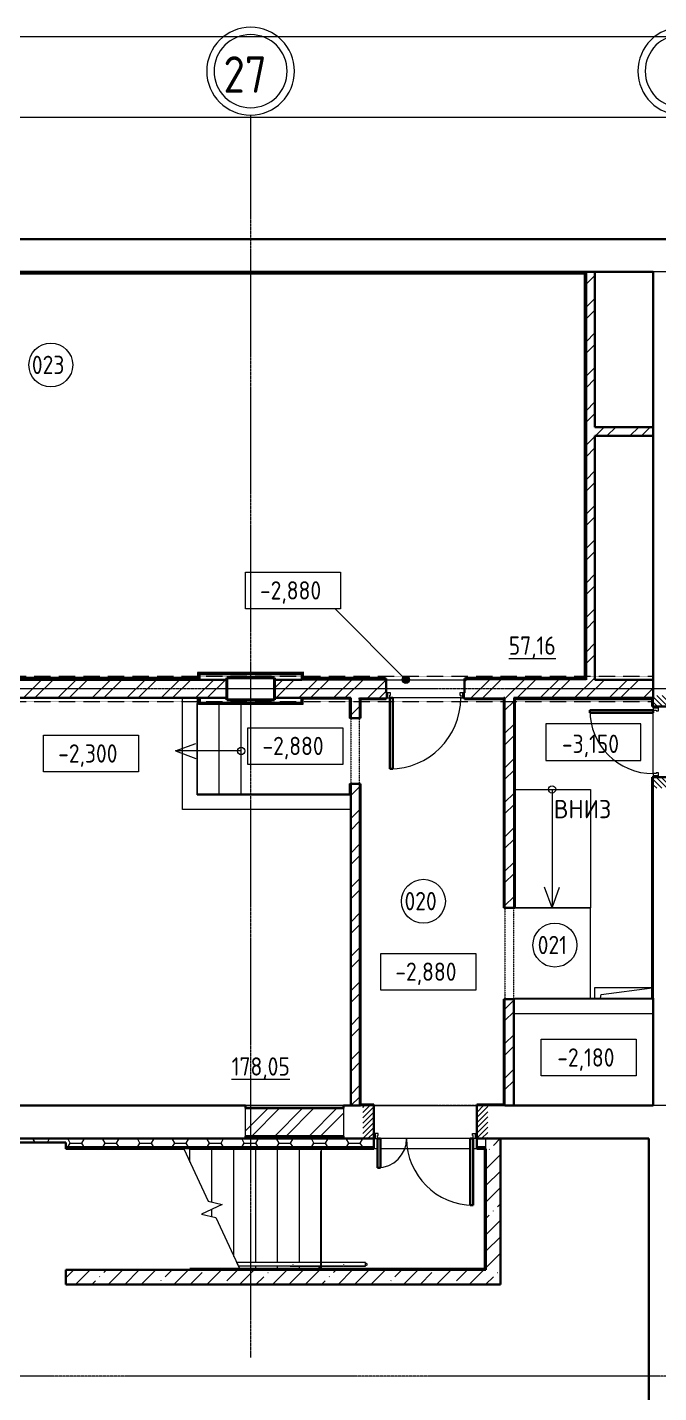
# Model space of a CAD drawing. Header units: millimetres. Extents: x -215207 to 92095, y -30385 to 123050.
# Drawn here: x -179661 to -171021, y 103050 to 121720 of the extents above; entities that cross this region are included whole.
import ezdxf

# ---------------------------------------------------------------- set-up
doc = ezdxf.new("R2010")
doc.units = ezdxf.units.MM
for name, pattern in [('ADSK_Линия сетки', [25, 20, -2.5, 0, -2.5]), ('ADSK_Сверху', [4.5, 3, -1.5]), ('ADSK_Штриховая_ш2 п1_5', [4.5, 3, -1.5]), ('Сверху', [3.96875, 2.38125, -1.5875])]:
    doc.linetypes.add(name, pattern=pattern)
for name, color, linetype, lineweight in [('Аннотация', 7, 'Continuous', 20), ('Двери', 7, 'Continuous', 9), ('Лестницы', 7, 'Continuous', 9), ('Линии', 7, 'Continuous', 9), ('Марки помещений', 7, 'Continuous', 20), ('Несущие колонны', 7, 'Continuous', 20), ('Ограждение', 7, 'Continuous', 9), ('Оси', 7, 'Continuous', 9), ('Отметки', 7, 'Continuous', 9), ('Пандусы', 7, 'Continuous', 18), ('Перекрытие', 7, 'Continuous', 20), ('Размеры', 7, 'Continuous', 9), ('Стены наружные', 7, 'Continuous', 20), ('Стены штриховка', 7, 'Continuous', 9), ('Узлы', 7, 'Continuous', 20)]:
    doc.layers.add(name, color=color, linetype=linetype, lineweight=lineweight)
doc.styles.add('GOST Common', font='GOST_Common.ttf', dxfattribs={"width": 0.9, "height": 250})
doc.styles.add('GOST Common_1', font='GOST_Common.ttf', dxfattribs={"width": 0.9, "height": 125})
doc.styles.add('GOST Common_3', font='GOST_Common.ttf', dxfattribs={"width": 0.9, "height": 2.5})
pattern_1 = [(0, (-4410.2, 1735.1), (0, 600), []), (90, (-4410.2, 1735.1), (-600, 4e-14), [])]

# ---------------------------------------------------------------- blocks, each defined once
blk = doc.blocks.new('Подвал 21082025 планы')
at = {"layer": 'Двери', "lineweight": 18}
h = blk.add_hatch(dxfattribs=at)
h.set_pattern_fill('FP_1', color=256, angle=90, style=0, pattern_type=2)
h.set_pattern_definition([(135, (23555, -6425), (-35.3553, -35.3553), [])])
h.paths.add_polyline_path([(23360, -7060), (23750, -7060), (23750, -6910), (23360, -6910)])
h.paths.add_polyline_path([(23750, -5940), (23750, -5790), (23360, -5790), (23360, -5940)])
h = blk.add_hatch(dxfattribs=at)
h.set_pattern_fill('FP_1', color=256, angle=180, style=0, pattern_type=2)
h.set_pattern_definition([(225, (20240, -11625), (35.3553, -35.3553), [])])
h.paths.add_polyline_path([(21095, -11850), (21095, -11400), (20945, -11400), (20945, -11850)])
h.paths.add_polyline_path([(19385, -11850), (19535, -11850), (19535, -11400), (19385, -11400)])
at = {"layer": 'Ограждение'}
h = blk.add_hatch(dxfattribs=at)
h.set_pattern_fill('FP_32', color=256, style=0, pattern_type=2)
h.set_pattern_definition([(0, (-4407.1, 1735.1), (0, 600), []), (90, (-4407.1, 1735.1), (-599.969, 4e-14), [])])
h.paths.add_polyline_path([(14445, -25), (22415, -25), (22425, -15), (14445, -15)])
h = blk.add_hatch(dxfattribs=at)
h.set_pattern_fill('FP_29', color=256, style=0, pattern_type=2)
h.set_pattern_definition(pattern_1)
h.paths.add_polyline_path([(22425, -5492), (22425, -15), (22415, -25), (22415, -5492)])
h = blk.add_hatch(dxfattribs=at)
h.set_pattern_fill('FP_29', color=256, style=0, pattern_type=2)
h.set_pattern_definition(pattern_1)
h.paths.add_polyline_path([(17135, -5560), (17125, -5550), (12675, -5550), (12665, -5560), (15083, -5560)])
h = blk.add_hatch(dxfattribs=at)
h.set_pattern_fill('FP_29', color=256, style=0, pattern_type=2)
h.set_pattern_definition(pattern_1)
h.paths.add_polyline_path([(18475, -5485), (18565, -5485), (18575, -5475), (17125, -5475), (17135, -5485), (17345, -5485)])
h = blk.add_hatch(dxfattribs=at)
h.set_pattern_fill('FP_29', color=256, style=0, pattern_type=2)
h.set_pattern_definition(pattern_1)
h.paths.add_polyline_path([(19606, -5560), (19690, -5560), (19690, -5550), (18575, -5550), (18565, -5560), (19040, -5560)])
h = blk.add_hatch(dxfattribs=at)
h.set_pattern_fill('FP_29', color=256, style=0, pattern_type=2)
h.set_pattern_definition(pattern_1)
h.paths.add_polyline_path([(22425, -5560), (22415, -5550), (20790, -5550), (20790, -5560), (21867, -5560)])
at = {"layer": 'Отметки'}
h = blk.add_hatch(color=256, dxfattribs=at)
edge = h.paths.add_edge_path()
edge.add_arc((19975, -5575), 50, 0, 360)
at = {"lineweight": 18}
for p, q in [((22560, -9930), (22560, -9785)), ((22560, -9785), (23345, -9785)), ((22639, -9930), (22648, -9878)), ((22648, -9878), (23345, -9787))]:
    blk.add_line(p, q, dxfattribs=at)
at = {"layer": 'Аннотация', "lineweight": 20}
for p, q in [((17779, -4605), (17779, -4105)), ((17779, -4105), (19079, -4105)), ((19079, -4105), (19079, -4605)), ((19079, -4605), (17779, -4605)), ((15018, -6836), (15018, -6336)), ((15018, -6336), (16318, -6336)), ((16318, -6336), (16318, -6836)), ((17813, -6733), (17813, -6233)), ((17813, -6233), (19113, -6233)), ((19113, -6233), (19113, -6733)), ((16820, -6550), (17102, -6447)), ((16820, -6550), (17102, -6653)), ((16318, -6836), (15018, -6836)), ((19113, -6733), (17813, -6733)), ((21975, -8695), (21872, -8413)), ((21975, -8695), (22078, -8413)), ((19631, -9820), (19631, -9320)), ((19631, -9320), (20931, -9320)), ((20931, -9320), (20931, -9820)), ((20931, -9820), (19631, -9820)), ((21826, -10992), (21826, -10492)), ((21826, -10492), (23126, -10492)), ((23126, -10492), (23126, -10992)), ((23126, -10992), (21826, -10992))]:
    blk.add_line(p, q, dxfattribs=at)
at = {"layer": 'Аннотация', "lineweight": 20, "extrusion": (0, 0, -1)}
for p, q in [((21890, -6178), (21890, -6678)), ((23190, -6178), (21890, -6178)), ((23190, -6678), (23190, -6178)), ((21890, -6678), (23190, -6678))]:
    blk.add_line(p, q, dxfattribs=at)
at = {"layer": 'Аннотация', "lineweight": 20}
for centre in [(17720, -6550), (21975, -7075)]:
    blk.add_circle(centre, 50, dxfattribs=at)
at = {"layer": 'Двери'}
for p, q in [((19725, -5755), (19705, -5755)), ((19705, -5755), (19705, -5825)), ((19725, -5755), (19725, -5825)), ((19765, -5755), (19725, -5755)), ((19725, -5825), (19725, -5755)), ((19755, -5825), (19755, -5785)), ((19755, -5785), (19765, -5785)), ((19765, -5785), (19765, -5755)), ((20755, -5755), (20715, -5755)), ((20715, -5755), (20715, -5785)), ((20715, -5785), (20725, -5785)), ((20725, -5785), (20725, -5825)), ((20755, -5825), (20755, -5755)), ((20755, -5755), (20755, -5825)), ((20775, -5755), (20755, -5755)), ((20775, -5825), (20775, -5755)), ((19705, -5825), (19725, -5825)), ((19725, -5825), (19755, -5825)), ((20725, -5825), (20755, -5825)), ((20755, -5825), (20775, -5825)), ((23430, -5940), (23360, -5940)), ((23360, -5940), (23360, -5960)), ((23430, -5960), (23360, -5960)), ((23360, -5960), (23360, -5990)), ((23360, -5960), (23430, -5960)), ((23430, -5960), (23430, -5940)), ((23430, -6000), (23430, -5960)), ((23360, -5990), (23400, -5990)), ((23400, -5990), (23400, -6000)), ((23400, -6000), (23430, -6000)), ((23400, -6860), (23360, -6860)), ((23360, -6860), (23360, -6890)), ((23360, -6890), (23430, -6890)), ((23430, -6890), (23360, -6890)), ((23360, -6890), (23360, -6910)), ((23430, -6850), (23400, -6850)), ((23400, -6850), (23400, -6860)), ((23430, -6890), (23430, -6850)), ((23430, -6910), (23430, -6890)), ((23360, -6910), (23430, -6910)), ((19555, -11780), (19535, -11780)), ((19535, -11780), (19535, -11850)), ((19535, -11850), (19555, -11850)), ((19555, -11780), (19555, -11850)), ((19595, -11780), (19555, -11780)), ((19555, -11850), (19555, -11780)), ((19555, -11850), (19585, -11850)), ((19585, -11850), (19585, -11810)), ((19585, -11810), (19595, -11810)), ((19595, -11810), (19595, -11780)), ((20885, -11780), (20925, -11780)), ((20885, -11810), (20885, -11780)), ((20895, -11810), (20885, -11810)), ((20895, -11850), (20895, -11810)), ((20925, -11850), (20895, -11850)), ((20925, -11780), (20925, -11850)), ((20925, -11850), (20925, -11780)), ((20925, -11780), (20945, -11780)), ((20945, -11850), (20925, -11850)), ((20945, -11780), (20945, -11850))]:
    blk.add_line(p, q, dxfattribs=at)
at = {"layer": 'Двери', "lineweight": 30}
for p, q in [((19795, -5825), (19755, -5825)), ((19755, -5825), (19755, -6795)), ((19795, -6795), (19795, -5825)), ((23360, -5990), (22490, -5990)), ((22490, -5990), (22490, -6030)), ((22490, -6030), (23360, -6030)), ((23360, -6030), (23360, -5990)), ((19755, -6795), (19795, -6795)), ((19625, -11850), (19585, -11850)), ((19585, -11850), (19585, -12250)), ((19625, -12250), (19625, -11850)), ((20855, -12760), (20855, -11850)), ((20855, -11850), (20895, -11850)), ((20895, -11850), (20895, -12760)), ((19585, -12250), (19625, -12250)), ((20895, -12760), (20855, -12760))]:
    blk.add_line(p, q, dxfattribs=at)
at = {"layer": 'Двери', "linetype": 'ADSK_Штриховая_ш2 п1_5'}
for p, q in [((23360, -5790), (23360, -5940)), ((23360, -5940), (23750, -5940)), ((23750, -6910), (23360, -6910)), ((23360, -6910), (23360, -7060)), ((19535, -11400), (19385, -11400)), ((19535, -11850), (19535, -11400)), ((21095, -11400), (20945, -11400)), ((20945, -11400), (20945, -11850)), ((19385, -11850), (19535, -11850)), ((20945, -11850), (21095, -11850))]:
    blk.add_line(p, q, dxfattribs=at)
at = {"layer": 'Двери'}
for centre, radius, start, end in [((19755, -5825), 970, 270, 0), ((23360, -5990), 870, 180, 270), ((19585, -11850), 400, 270, 0), ((20895, -11850), 910, 180, 270)]:
    blk.add_arc(centre, radius, start, end, dxfattribs=at)
at = {"layer": 'Лестницы'}
for p, q in [((17120, -7150), (17120, -5900)), ((17135, -5900), (17120, -5900)), ((17420, -7135), (17420, -5915)), ((17420, -7135), (17420, -5915)), ((17720, -7135), (17720, -5915)), ((17720, -7135), (17720, -5915)), ((17020, -11990), (16934, -11990)), ((16934, -11990), (17267, -12704)), ((17020, -12174), (17020, -11990)), ((17020, -12174), (17020, -11990)), ((17320, -12717), (17320, -11990)), ((17320, -12717), (17320, -11990)), ((17620, -13461), (17620, -11990)), ((17620, -13461), (17620, -11990)), ((17920, -13545), (17920, -11990)), ((17920, -13545), (17920, -11990)), ((18220, -13545), (18220, -11990)), ((18220, -13545), (18220, -11990)), ((18520, -13545), (18520, -11990)), ((18520, -13545), (18520, -11990)), ((18820, -12026), (18820, -11990)), ((18820, -12026), (18820, -11990)), ((17462, -12751), (17178, -12884)), ((17267, -12704), (17462, -12751)), ((17320, -12918), (17320, -12817)), ((17320, -12918), (17320, -12817)), ((17178, -12884), (17373, -12931)), ((17373, -12931), (17706, -13645)), ((17920, -13630), (17920, -13595)), ((17920, -13630), (17920, -13595)), ((18220, -13630), (18220, -13595)), ((18220, -13630), (18220, -13595)), ((18520, -13630), (18520, -13595)), ((18520, -13630), (18520, -13595))]:
    blk.add_line(p, q, dxfattribs=at)
at = {"layer": 'Линии', "linetype": 'ADSK_Сверху'}
for p, q in [((0, -5525), (23360, -5525)), ((0, -5875), (23360, -5875))]:
    blk.add_line(p, q, dxfattribs=at)
at = {"layer": 'Марки помещений'}
for centre in [(15116, -1272), (20215, -8605), (22013, -9205)]:
    blk.add_circle(centre, 300, dxfattribs=at)
at = {"layer": 'Несущие колонны', "lineweight": 40}
for p, q in [((17525, -5550), (18175, -5550)), ((17525, -5850), (17525, -5550)), ((18175, -5550), (17525, -5550)), ((17525, -5550), (17525, -5575)), ((18175, -5550), (18175, -5850)), ((18175, -5575), (18175, -5550)), ((17150, -5900), (17150, -5825)), ((18550, -5900), (17150, -5900)), ((17525, -5825), (17525, -5850)), ((18175, -5850), (17525, -5850)), ((17525, -5850), (18175, -5850)), ((18175, -5850), (18175, -5825)), ((18550, -5825), (18550, -5900))]:
    blk.add_line(p, q, dxfattribs=at)
at = {"layer": 'Несущие колонны'}
for p, q in [((17525, -5575), (17525, -5825)), ((18175, -5825), (18175, -5575)), ((17150, -5900), (17150, -5825)), ((18550, -5900), (17150, -5900)), ((18550, -5825), (18550, -5900))]:
    blk.add_line(p, q, dxfattribs=at)
at = {"layer": 'Ограждение'}
for p, q in [((14445, -25), (22415, -25)), ((22415, -25), (22425, -15)), ((22415, -25), (22415, -5492)), ((17125, -5550), (12675, -5550)), ((17125, -5475), (17123, -5475)), ((17123, -5475), (17125, -5477)), ((17135, -5485), (17125, -5475)), ((18575, -5475), (17125, -5475)), ((17125, -5475), (17125, -5500)), ((17125, -5500), (17135, -5500)), ((17125, -5500), (17125, -5550)), ((17125, -5550), (17135, -5560)), ((17135, -5560), (17125, -5550)), ((18575, -5475), (18565, -5485)), ((18575, -5500), (18565, -5500)), ((18565, -5560), (18575, -5550)), ((18575, -5550), (18565, -5560)), ((18575, -5477), (18577, -5475)), ((18577, -5475), (18575, -5475)), ((18575, -5500), (18575, -5475)), ((18575, -5550), (18575, -5500)), ((19690, -5550), (18575, -5550)), ((19690, -5550), (19690, -5560)), ((20790, -5560), (20790, -5550)), ((22415, -5550), (20790, -5550)), ((22415, -5492), (22425, -5492)), ((22415, -5492), (22415, -5500)), ((22415, -5500), (22425, -5500)), ((22415, -5500), (22415, -5550)), ((22415, -5550), (22425, -5560)), ((22425, -5560), (22415, -5550)), ((17659, -13545), (17683, -13595)), ((18807, -13545), (17659, -13545)), ((18807, -13595), (17683, -13595)), ((18807, -13545), (18389, -13545)), ((18389, -13595), (18807, -13595)), ((18434, -13573), (18434, -13567)), ((18783, -13595), (18783, -13630)), ((18798, -13630), (18798, -13595)), ((19113, -13545), (18820, -13545)), ((19120, -13545), (18820, -13545)), ((18820, -13595), (19113, -13595)), ((19120, -13595), (18820, -13595)), ((19420, -13545), (19120, -13545)), ((19420, -13545), (19120, -13545)), ((19120, -13595), (19420, -13595)), ((19420, -13595), (19120, -13595)), ((19420, -13595), (19420, -13545)), ((19420, -13572), (19420, -13568))]:
    blk.add_line(p, q, dxfattribs=at)
at = {"layer": 'Ограждение', "flags": 128}
for points in [[(19420, -13550), (19421, -13550), (19422, -13550), (19422, -13550), (19423, -13550), (19424, -13550), (19425, -13551), (19426, -13551), (19426, -13551), (19427, -13551), (19428, -13552), (19429, -13552), (19429, -13552), (19430, -13553), (19431, -13553), (19431, -13553), (19432, -13554), (19433, -13554), (19433, -13555), (19434, -13556), (19434, -13556), (19435, -13557), (19435, -13557), (19436, -13558), (19436, -13559), (19437, -13559), (19437, -13560), (19438, -13561), (19438, -13561), (19438, -13562), (19439, -13563), (19439, -13564), (19439, -13564), (19439, -13565), (19440, -13566), (19440, -13567), (19440, -13567), (19440, -13568), (19440, -13569), (19440, -13570), (19440, -13570)], [(19440, -13570), (19440, -13571), (19440, -13572), (19440, -13572), (19440, -13573), (19440, -13574), (19439, -13575), (19439, -13576), (19439, -13576), (19439, -13577), (19438, -13578), (19438, -13579), (19438, -13579), (19437, -13580), (19437, -13581), (19437, -13581), (19436, -13582), (19436, -13583), (19435, -13583), (19434, -13584), (19434, -13584), (19433, -13585), (19433, -13585), (19432, -13586), (19431, -13586), (19431, -13587), (19430, -13587), (19429, -13588), (19429, -13588), (19428, -13588), (19427, -13589), (19426, -13589), (19426, -13589), (19425, -13589), (19424, -13590), (19423, -13590), (19423, -13590), (19422, -13590), (19421, -13590), (19420, -13590), (19420, -13590)]]:
    blk.add_lwpolyline(points, dxfattribs=at)
at = {"layer": 'Ограждение'}
blk.add_open_spline([(19120, -13568), (19120, -13569), (19120, -13570), (19120, -13571), (19120, -13572)], degree=3, dxfattribs=at)
at = {"layer": 'Оси', "linetype": 'ADSK_Линия сетки'}
for p, q in [((17850, 2146), (17850, -14846)), ((56683, 0), (-12349, 0)), ((56683, -5700), (-12349, -5700)), ((56683, -11400), (-12349, -11400)), ((30680, -15100), (-12349, -15100))]:
    blk.add_line(p, q, dxfattribs=at)
at = {"layer": 'Оси', "lineweight": 20}
for centre, radius, start, end in [((17850, 2746), 600, 0, 180), ((17850, 2746), 500, 0, 180), ((23750, 2746), 600, 0, 180), ((23750, 2746), 500, 0, 180), ((17850, 2746), 600, 180, 0), ((17850, 2746), 500, 180, 0), ((23750, 2746), 600, 180, 0), ((23750, 2746), 500, 180, 0)]:
    blk.add_arc(centre, radius, start, end, dxfattribs=at)
at = {"layer": 'Отметки', "lineweight": 20}
for p, q in [((19006, -4605), (18429, -4605)), ((19975, -5575), (19006, -4605))]:
    blk.add_line(p, q, dxfattribs=at)
at = {"layer": 'Отметки'}
blk.add_circle((19975, -5575), 50, dxfattribs=at)
at = {"layer": 'Пандусы'}
for p, q in [((21465, -7075), (22500, -7075)), ((22500, -7075), (22500, -8695)), ((21465, -8695), (22500, -8695))]:
    blk.add_line(p, q, dxfattribs=at)
at = {"layer": 'Перекрытие', "color": 49, "true_color": 0x464646}
for p, q in [((19220, -7350), (16920, -7350)), ((22500, -8695), (21465, -8695)), ((22500, -9930), (22500, -8695)), ((23360, -10145), (21450, -10145)), ((17780, -11400), (19120, -11400))]:
    blk.add_line(p, q, dxfattribs=at)
at = {"layer": 'Размеры', "lineweight": 20}
for p, q in [((-150, 3222), (53750, 3222)), ((-150, 2118), (23750, 2118))]:
    blk.add_line(p, q, dxfattribs=at)
at = {"layer": 'Стены наружные', "lineweight": 30}
for p, q in [((54050, 450), (-450, 450)), ((0, 0), (23360, 0)), ((22440, 0), (12075, 0)), ((22440, 0), (22440, 0)), ((12090, -15), (22425, -15)), ((22425, -15), (22425, -5560)), ((22440, 0), (22440, -5575)), ((22560, -2120), (22560, 0)), ((23360, 0), (23360, -5840)), ((23360, -2120), (22560, -2120)), ((22560, -5575), (22560, -2240)), ((22560, -2240), (23360, -2240)), ((17135, -5560), (12665, -5560)), ((12665, -5575), (17525, -5575)), ((17135, -5485), (17135, -5560)), ((18565, -5485), (17135, -5485)), ((17150, -5575), (17150, -5500)), ((17150, -5500), (18550, -5500)), ((18550, -5575), (18175, -5575)), ((18550, -5500), (18550, -5575)), ((18565, -5560), (18565, -5485)), ((19705, -5560), (18565, -5560)), ((19705, -5755), (19705, -5560)), ((20775, -5560), (20775, -5755)), ((22425, -5560), (20775, -5560)), ((23360, -5575), (22560, -5575)), ((12275, -5825), (17525, -5825)), ((18175, -5825), (19220, -5825)), ((19220, -5825), (19220, -6100)), ((19340, -5840), (19340, -5825)), ((19355, -5840), (19705, -5840)), ((19355, -6100), (19355, -5840)), ((19705, -5840), (19705, -5825)), ((20775, -5825), (20775, -5840)), ((20775, -5840), (21315, -5840)), ((21315, -5825), (21330, -5825)), ((21315, -5840), (21315, -8695)), ((23360, -5825), (21450, -5825)), ((21450, -5840), (23360, -5840)), ((21465, -8695), (21465, -5825)), ((23345, -5825), (23345, -5940)), ((23345, -5940), (23875, -5940)), ((19340, -6100), (19355, -6100)), ((19220, -7000), (19220, -11400)), ((19355, -7000), (19340, -7000)), ((19355, -11385), (19355, -7000)), ((23875, -6910), (23345, -6910)), ((23345, -6910), (23345, -9930)), ((21315, -8695), (21330, -8695)), ((21450, -8695), (21465, -8695)), ((21315, -9945), (21315, -11385)), ((21330, -9945), (21315, -9945)), ((21450, -11400), (21450, -9945)), ((23345, -9930), (23360, -9930)), ((23360, -9930), (23360, -11400)), ((19535, -11385), (19355, -11385)), ((19535, -11990), (19535, -11385)), ((20945, -11385), (20945, -11990)), ((21315, -11385), (20945, -11385)), ((21330, -11385), (21330, -11400)), ((17780, -11400), (0, -11400)), ((17780, -11435), (17780, -11400)), ((19120, -11435), (17780, -11435)), ((19120, -11400), (19120, -11435)), ((19120, -11400), (19355, -11400)), ((23360, -11400), (21330, -11400)), ((19535, -11850), (-520, -11850)), ((-450, -11905), (15320, -11905)), ((15320, -11905), (15320, -11990)), ((17780, -11850), (17780, -11815)), ((17780, -11815), (19120, -11815)), ((19120, -11815), (19120, -11850)), ((23300, -11850), (20945, -11850)), ((21270, -13845), (21270, -11850)), ((23300, -11850), (23300, -15550)), ((15320, -11990), (16934, -11990)), ((17020, -11990), (19535, -11990)), ((20945, -11990), (21055, -11990)), ((21055, -11990), (21055, -13630)), ((21070, -11990), (21070, -13645)), ((15320, -13645), (15320, -13845)), ((15320, -13645), (21070, -13645)), ((21055, -13630), (17020, -13630)), ((17020, -13630), (17020, -13645)), ((15320, -13845), (21270, -13845))]:
    blk.add_line(p, q, dxfattribs=at)
at = {"layer": 'Стены наружные', "linetype": 'Continuous', "lineweight": 9}
for p, q in [((14897, -15), (14912, 0)), ((15322, -15), (15337, 0)), ((15746, -15), (15761, 0)), ((16170, -15), (16185, 0)), ((16595, -15), (16610, 0)), ((17019, -15), (17034, 0)), ((17443, -15), (17458, 0)), ((17867, -15), (17882, 0)), ((18292, -15), (18307, 0)), ((18716, -15), (18731, 0)), ((19140, -15), (19155, 0)), ((19564, -15), (19579, 0)), ((19989, -15), (20004, 0)), ((20413, -15), (20428, 0)), ((20837, -15), (20852, 0)), ((21261, -15), (21276, 0)), ((21686, -15), (21701, 0)), ((22110, -15), (22125, 0)), ((22425, -124), (22440, -109)), ((22440, -11), (22451, 0)), ((22440, -168), (22560, -48)), ((22440, -483), (22560, -363)), ((22425, -548), (22440, -533)), ((22440, -640), (22560, -520)), ((22440, -954), (22560, -834)), ((22425, -973), (22440, -958)), ((22440, -1111), (22560, -991)), ((22440, -1426), (22560, -1306)), ((22425, -1397), (22440, -1382)), ((22440, -1583), (22560, -1463)), ((22425, -1821), (22440, -1806)), ((22440, -1897), (22560, -1777)), ((22440, -2054), (22560, -1934)), ((22425, -2246), (22440, -2231)), ((22568, -2240), (22688, -2120)), ((22726, -2240), (22846, -2120)), ((23040, -2240), (23160, -2120)), ((23197, -2240), (23317, -2120)), ((22440, -2368), (22560, -2248)), ((22440, -2526), (22560, -2406)), ((22425, -2670), (22440, -2655)), ((22440, -2840), (22560, -2720)), ((22440, -2997), (22560, -2877)), ((22425, -3094), (22440, -3079)), ((22440, -3311), (22560, -3191)), ((22440, -3469), (22560, -3349)), ((22425, -3518), (22440, -3503)), ((22440, -3783), (22560, -3663)), ((22440, -3940), (22560, -3820)), ((22425, -3943), (22440, -3928)), ((22440, -4254), (22560, -4134)), ((22440, -4411), (22560, -4291)), ((22425, -4367), (22440, -4352)), ((22440, -4726), (22560, -4606)), ((22425, -4791), (22440, -4776)), ((22440, -4883), (22560, -4763)), ((22425, -5215), (22440, -5200)), ((22440, -5197), (22560, -5077)), ((22440, -5354), (22560, -5234)), ((14740, -5825), (14990, -5575)), ((14853, -5575), (14868, -5560)), ((14897, -5825), (15147, -5575)), ((15212, -5825), (15462, -5575)), ((15277, -5575), (15292, -5560)), ((15369, -5825), (15619, -5575)), ((15683, -5825), (15933, -5575)), ((15701, -5575), (15716, -5560)), ((15840, -5825), (16090, -5575)), ((16126, -5575), (16141, -5560)), ((16155, -5825), (16405, -5575)), ((16312, -5825), (16562, -5575)), ((16550, -5575), (16565, -5560)), ((16626, -5825), (16876, -5575)), ((16783, -5825), (17033, -5575)), ((16974, -5575), (16989, -5560)), ((17098, -5825), (17348, -5575)), ((17255, -5825), (17505, -5575)), ((17473, -5500), (17488, -5485)), ((17898, -5500), (17913, -5485)), ((18175, -5691), (18291, -5575)), ((18198, -5825), (18448, -5575)), ((18322, -5500), (18337, -5485)), ((18512, -5825), (18762, -5575)), ((18669, -5825), (18919, -5575)), ((18671, -5575), (18686, -5560)), ((18983, -5825), (19233, -5575)), ((19096, -5575), (19111, -5560)), ((19141, -5825), (19391, -5575)), ((19455, -5825), (19705, -5575)), ((19520, -5575), (19535, -5560)), ((20775, -5605), (20805, -5575)), ((20793, -5575), (20808, -5560)), ((20869, -5825), (21119, -5575)), ((21026, -5825), (21276, -5575)), ((21217, -5575), (21232, -5560)), ((21341, -5825), (21591, -5575)), ((21498, -5825), (21748, -5575)), ((21641, -5575), (21656, -5560)), ((21812, -5825), (22062, -5575)), ((21969, -5825), (22219, -5575)), ((22065, -5575), (22080, -5560)), ((22284, -5825), (22534, -5575)), ((22441, -5825), (22691, -5575)), ((22534, -5575), (22560, -5549)), ((22755, -5825), (23005, -5575)), ((22912, -5825), (23162, -5575)), ((19612, -5825), (19705, -5732)), ((23227, -5825), (23360, -5692)), ((19220, -6060), (19340, -5940)), ((19679, -5840), (19694, -5825)), ((20952, -5840), (20967, -5825)), ((21315, -5901), (21330, -5886)), ((21330, -5836), (21341, -5825)), ((21330, -5993), (21450, -5873)), ((21800, -5840), (21815, -5825)), ((22225, -5840), (22240, -5825)), ((22649, -5840), (22664, -5825)), ((23073, -5840), (23088, -5825)), ((19337, -6100), (19340, -6097)), ((21315, -6325), (21330, -6310)), ((21330, -6307), (21450, -6187)), ((21330, -6464), (21450, -6344)), ((21450, -6190), (21465, -6175)), ((21330, -6779), (21450, -6659)), ((21450, -6615), (21465, -6600)), ((21315, -6750), (21330, -6735)), ((21330, -6936), (21450, -6816)), ((19220, -7003), (19223, -7000)), ((19220, -7160), (19340, -7040)), ((19340, -7028), (19355, -7013)), ((21450, -7039), (21465, -7024)), ((21315, -7174), (21330, -7159)), ((21330, -7250), (21450, -7130)), ((23345, -7265), (23360, -7250)), ((19220, -7474), (19340, -7354)), ((19340, -7452), (19355, -7437)), ((21330, -7407), (21450, -7287)), ((21450, -7463), (21465, -7448)), ((19220, -7631), (19340, -7511)), ((21315, -7598), (21330, -7583)), ((21330, -7722), (21450, -7602)), ((19220, -7946), (19340, -7826)), ((21330, -7879), (21450, -7759)), ((23345, -7690), (23360, -7675)), ((19220, -8103), (19340, -7983)), ((19340, -7876), (19355, -7861)), ((21315, -8022), (21330, -8007)), ((21450, -7887), (21465, -7872)), ((21330, -8193), (21450, -8073)), ((23345, -8114), (23360, -8099)), ((19220, -8417), (19340, -8297)), ((19340, -8300), (19355, -8285)), ((21330, -8350), (21450, -8230)), ((21450, -8312), (21465, -8297)), ((19220, -8574), (19340, -8454)), ((21315, -8447), (21330, -8432)), ((21330, -8665), (21450, -8545)), ((23345, -8538), (23360, -8523)), ((19220, -8889), (19340, -8769)), ((19340, -8725), (19355, -8710)), ((19220, -9046), (19340, -8926)), ((23345, -8962), (23360, -8947)), ((19340, -9149), (19355, -9134)), ((19220, -9360), (19340, -9240)), ((19220, -9517), (19340, -9397)), ((23345, -9387), (23360, -9372)), ((19340, -9573), (19355, -9558)), ((19220, -9832), (19340, -9712)), ((19220, -9989), (19340, -9869)), ((23345, -9811), (23360, -9796)), ((19340, -9997), (19355, -9982)), ((21330, -10079), (21450, -9959)), ((19220, -10303), (19340, -10183)), ((21315, -10144), (21330, -10129)), ((21330, -10236), (21450, -10116)), ((19220, -10460), (19340, -10340)), ((19340, -10422), (19355, -10407)), ((21330, -10550), (21450, -10430)), ((21315, -10568), (21330, -10553)), ((21330, -10708), (21450, -10588)), ((19220, -10775), (19340, -10655)), ((19220, -10932), (19340, -10812)), ((19340, -10846), (19355, -10831)), ((21315, -10992), (21330, -10977)), ((21330, -11022), (21450, -10902)), ((19220, -11246), (19340, -11126)), ((21330, -11179), (21450, -11059)), ((19223, -11400), (19340, -11283)), ((19340, -11270), (19355, -11255)), ((21423, -11400), (21450, -11373)), ((17780, -11743), (18088, -11435)), ((17865, -11815), (18245, -11435)), ((18180, -11815), (18560, -11435)), ((18337, -11815), (18717, -11435)), ((18651, -11815), (19031, -11435)), ((18808, -11815), (19120, -11503)), ((14902, -11905), (14876, -11860)), ((15069, -11905), (15095, -11860)), ((15382, -11912), (15352, -11860)), ((15355, -11960), (15382, -11912)), ((15382, -11912), (15541, -11912)), ((15382, -11912), (15382, -11912)), ((15382, -11912), (15382, -11912)), ((15541, -11912), (15571, -11860)), ((15569, -11960), (15541, -11912)), ((15858, -11912), (15828, -11860)), ((15831, -11960), (15858, -11912)), ((15858, -11912), (16017, -11912)), ((15858, -11912), (15858, -11912)), ((15858, -11912), (15858, -11912)), ((16017, -11912), (16047, -11860)), ((16045, -11960), (16017, -11912)), ((16335, -11912), (16305, -11860)), ((16307, -11960), (16335, -11912)), ((16335, -11912), (16493, -11912)), ((16335, -11912), (16335, -11912)), ((16335, -11912), (16335, -11912)), ((16493, -11912), (16524, -11860)), ((16521, -11960), (16493, -11912)), ((16811, -11912), (16781, -11860)), ((16783, -11960), (16811, -11912)), ((16811, -11912), (16970, -11912)), ((16811, -11912), (16811, -11912)), ((16811, -11912), (16811, -11912)), ((16970, -11912), (17000, -11860)), ((16997, -11960), (16970, -11912)), ((17287, -11912), (17257, -11860)), ((17260, -11960), (17287, -11912)), ((17287, -11912), (17446, -11912)), ((17287, -11912), (17287, -11912)), ((17287, -11912), (17287, -11912)), ((17446, -11912), (17476, -11860)), ((17474, -11960), (17446, -11912)), ((17763, -11912), (17733, -11860)), ((17736, -11960), (17763, -11912)), ((17763, -11912), (17922, -11912)), ((17763, -11912), (17763, -11912)), ((17763, -11912), (17763, -11912)), ((17922, -11912), (17952, -11860)), ((17950, -11960), (17922, -11912)), ((18240, -11912), (18210, -11860)), ((18212, -11960), (18240, -11912)), ((18240, -11912), (18398, -11912)), ((18240, -11912), (18240, -11912)), ((18240, -11912), (18240, -11912)), ((18398, -11912), (18429, -11860)), ((18426, -11960), (18398, -11912)), ((18716, -11912), (18686, -11860)), ((18688, -11960), (18716, -11912)), ((18716, -11912), (18875, -11912)), ((18716, -11912), (18716, -11912)), ((18716, -11912), (18716, -11912)), ((18875, -11912), (18905, -11860)), ((18902, -11960), (18875, -11912)), ((19192, -11912), (19162, -11860)), ((19165, -11960), (19192, -11912)), ((19192, -11912), (19351, -11912)), ((19192, -11912), (19192, -11912)), ((19192, -11912), (19192, -11912)), ((19351, -11912), (19381, -11860)), ((19379, -11960), (19351, -11912)), ((21172, -11943), (21265, -11850)), ((15333, -11990), (15348, -11975)), ((15647, -11990), (15662, -11975)), ((15804, -11990), (15819, -11975)), ((16119, -11990), (16134, -11975)), ((16167, -11960), (16158, -11975)), ((16222, -11975), (16213, -11960)), ((16276, -11990), (16291, -11975)), ((16519, -11960), (16518, -11961)), ((16590, -11990), (16605, -11975)), ((16747, -11990), (16762, -11975)), ((17062, -11990), (17077, -11975)), ((17219, -11990), (17234, -11975)), ((17274, -11968), (17269, -11960)), ((17340, -11960), (17337, -11964)), ((17533, -11990), (17548, -11975)), ((17574, -11960), (17566, -11975)), ((17629, -11975), (17622, -11963)), ((17690, -11990), (17705, -11975)), ((18005, -11990), (18020, -11975)), ((18093, -11965), (18090, -11960)), ((18162, -11990), (18177, -11975)), ((18476, -11990), (18491, -11975)), ((18633, -11990), (18648, -11975)), ((18685, -11975), (18677, -11960)), ((18947, -11990), (18962, -11975)), ((18982, -11960), (18976, -11972)), ((19037, -11975), (19034, -11969)), ((19105, -11990), (19120, -11975)), ((19419, -11990), (19434, -11975)), ((20990, -11990), (21005, -11975)), ((21065, -12028), (21070, -12028)), ((21070, -12270), (21270, -12070)), ((21116, -11999), (21119, -11997)), ((21055, -12240), (21065, -12230)), ((21070, -12494), (21270, -12294)), ((21055, -12397), (21065, -12387)), ((21065, -12435), (21070, -12435)), ((21070, -12719), (21270, -12519)), ((21055, -12711), (21065, -12701)), ((21055, -12868), (21065, -12858)), ((21065, -12739), (21070, -12739)), ((21172, -12841), (21175, -12839)), ((21228, -12785), (21270, -12743)), ((21067, -13023), (21065, -13026)), ((21070, -12943), (21116, -12897)), ((21070, -13168), (21270, -12968)), ((21055, -13183), (21065, -13173)), ((21065, -13146), (21070, -13146)), ((21070, -13392), (21270, -13192)), ((21055, -13340), (21065, -13330)), ((21070, -13617), (21270, -13417)), ((21065, -13552), (21070, -13552)), ((15320, -13754), (15429, -13645)), ((15454, -13845), (15654, -13645)), ((15678, -13845), (15728, -13795)), ((15784, -13739), (15787, -13737)), ((15840, -13683), (15878, -13645)), ((15903, -13845), (16103, -13645)), ((16127, -13845), (16327, -13645)), ((16352, -13845), (16552, -13645)), ((16626, -13795), (16628, -13793)), ((16682, -13739), (16776, -13645)), ((16801, -13845), (17001, -13645)), ((17025, -13845), (17187, -13683)), ((17250, -13845), (17450, -13645)), ((17297, -13640), (17307, -13630)), ((17426, -13640), (17423, -13645)), ((17455, -13640), (17465, -13630)), ((17524, -13795), (17674, -13645)), ((17660, -13640), (17657, -13645)), ((17699, -13845), (17899, -13645)), ((17769, -13640), (17779, -13630)), ((17923, -13845), (18029, -13739)), ((17926, -13640), (17936, -13630)), ((18085, -13683), (18088, -13680)), ((18148, -13845), (18348, -13645)), ((18240, -13640), (18250, -13630)), ((18372, -13845), (18572, -13645)), ((18398, -13640), (18408, -13630)), ((18594, -13645), (18591, -13640)), ((18597, -13845), (18797, -13645)), ((18712, -13640), (18722, -13630)), ((18821, -13845), (18871, -13795)), ((18869, -13640), (18879, -13630)), ((18927, -13739), (18930, -13737)), ((18983, -13683), (19021, -13645)), ((19046, -13845), (19246, -13645)), ((19068, -13640), (19065, -13645)), ((19183, -13640), (19193, -13630)), ((19270, -13845), (19470, -13645)), ((19340, -13640), (19350, -13630)), ((19495, -13845), (19695, -13645)), ((19650, -13645), (19647, -13640)), ((19655, -13640), (19665, -13630)), ((19769, -13795), (19772, -13793)), ((19812, -13640), (19822, -13630)), ((19825, -13739), (19919, -13645)), ((19944, -13845), (20144, -13645)), ((20001, -13645), (19999, -13641)), ((20126, -13640), (20136, -13630)), ((20168, -13845), (20330, -13683)), ((20241, -13640), (20241, -13641)), ((20283, -13640), (20293, -13630)), ((20393, -13845), (20593, -13645)), ((20469, -13643), (20468, -13640)), ((20476, -13640), (20473, -13645)), ((20598, -13640), (20608, -13630)), ((20667, -13795), (20817, -13645)), ((20755, -13640), (20765, -13630)), ((20842, -13845), (21042, -13645)), ((21057, -13645), (21054, -13640)), ((21070, -13841), (21172, -13739)), ((21228, -13683), (21231, -13680)), ((21066, -13845), (21070, -13841))]:
    blk.add_line(p, q, dxfattribs=at)
at = {"layer": 'Стены наружные'}
for p, q in [((17525, -5825), (17525, -5575)), ((18175, -5575), (18175, -5825)), ((19705, -5575), (20775, -5575)), ((16920, -7350), (16920, -5825)), ((17120, -5840), (17120, -7135)), ((17135, -5840), (17120, -5840)), ((17135, -5915), (17135, -5840)), ((18565, -5915), (17135, -5915)), ((19205, -5840), (18565, -5840)), ((18565, -5840), (18565, -5915)), ((19205, -6100), (19205, -5840)), ((20725, -5825), (19795, -5825)), ((23360, -5840), (23360, -5940)), ((19205, -6100), (19220, -6100)), ((23360, -6860), (23360, -6030)), ((19205, -7135), (19205, -7000)), ((19220, -7000), (19205, -7000)), ((23360, -6910), (23360, -9930)), ((17120, -7135), (19205, -7135)), ((17120, -7150), (19220, -7150)), ((19220, -7350), (16920, -7350)), ((23360, -9945), (21450, -9945)), ((21465, -9930), (23345, -9930)), ((21465, -9930), (21465, -9945)), ((17780, -11815), (17780, -11435)), ((19120, -11435), (19120, -11815)), ((19355, -11400), (21330, -11400)), ((20895, -11850), (19585, -11850)), ((21065, -11860), (21070, -11860)), ((18807, -12026), (18807, -13645)), ((18820, -12026), (18807, -12026)), ((18820, -13645), (18820, -12026)), ((19585, -11990), (19535, -11990)), ((20855, -11990), (19625, -11990)), ((20945, -11990), (20895, -11990))]:
    blk.add_line(p, q, dxfattribs=at)
at = {"layer": 'Стены штриховка'}
for p, q in [((18550, -5575), (19705, -5575)), ((22440, -5575), (20775, -5575)), ((19340, -5825), (19705, -5825)), ((19340, -6100), (19340, -5840)), ((20775, -5825), (21315, -5825)), ((21330, -5825), (21330, -8695)), ((21450, -8695), (21450, -5825)), ((19340, -11400), (19340, -7000)), ((21330, -9945), (21330, -11385)), ((19535, -11860), (-450, -11860)), ((21065, -11860), (20945, -11860)), ((21065, -11860), (21065, -13640)), ((21070, -11860), (21070, -11850)), ((15320, -11960), (19535, -11960)), ((15320, -11975), (19535, -11975)), ((20945, -11960), (21065, -11960)), ((20945, -11975), (21065, -11975)), ((21065, -11990), (21055, -11990)), ((21065, -13640), (17020, -13640))]:
    blk.add_line(p, q, dxfattribs=at)
at = {"layer": 'Узлы', "lineweight": 30}
for p, q in [((19340, -6100), (19220, -6100)), ((19220, -7000), (19340, -7000)), ((21450, -8695), (21330, -8695)), ((21330, -9945), (21450, -9945))]:
    blk.add_line(p, q, dxfattribs=at)
at = {"layer": 'Узлы', "linetype": 'Сверху', "lineweight": 9}
for p, q in [((19220, -6100), (19220, -7000)), ((19340, -7000), (19340, -6100)), ((21330, -8695), (21330, -9945)), ((21450, -9945), (21450, -8695))]:
    blk.add_line(p, q, dxfattribs=at)
at = {"layer": 'Узлы'}
for p, q in [((17720, -6550), (16820, -6550)), ((21975, -7075), (21975, -8695))]:
    blk.add_line(p, q, dxfattribs=at)
at = {"layer": 'Марки помещений', "style": 'GOST Common_3', "width": 0.9}
for s, p in [('023', (14857, -1395)), ('%%U57,16', (21382, -5234)), ('020', (19956, -8728)), ('021', (21778, -9328)), ('%%U178,05', (17590, -10989))]:
    blk.add_text(s, height=250, dxfattribs=at).set_placement(p)
at = {"layer": 'Оси', "style": 'GOST Common_1', "width": 0.9}
blk.add_text('27', height=500, dxfattribs=at).set_placement((17478, 2450))
at = {"layer": 'Отметки', "style": 'GOST Common_3', "width": 0.9}
for s, p in [('-2,880', (17978, -4479)), ('-3,150', (22110, -6577)), ('-2,300', (15217, -6709)), ('-2,880', (18012, -6606)), ('-2,880', (19830, -9693)), ('-2,180', (22046, -10866))]:
    blk.add_text(s, height=250, dxfattribs=at).set_placement(p)
at = {"layer": 'Пандусы', "style": 'GOST Common'}
blk.add_text('ВНИЗ', height=250, dxfattribs=at).set_placement((21998, -7470))

msp = doc.modelspace()

# ---------------------------------------------------------------- block references
msp.add_blockref('Подвал 21082025 планы', (-194454.7, 118374.7))

doc.saveas('drawing.dxf')
